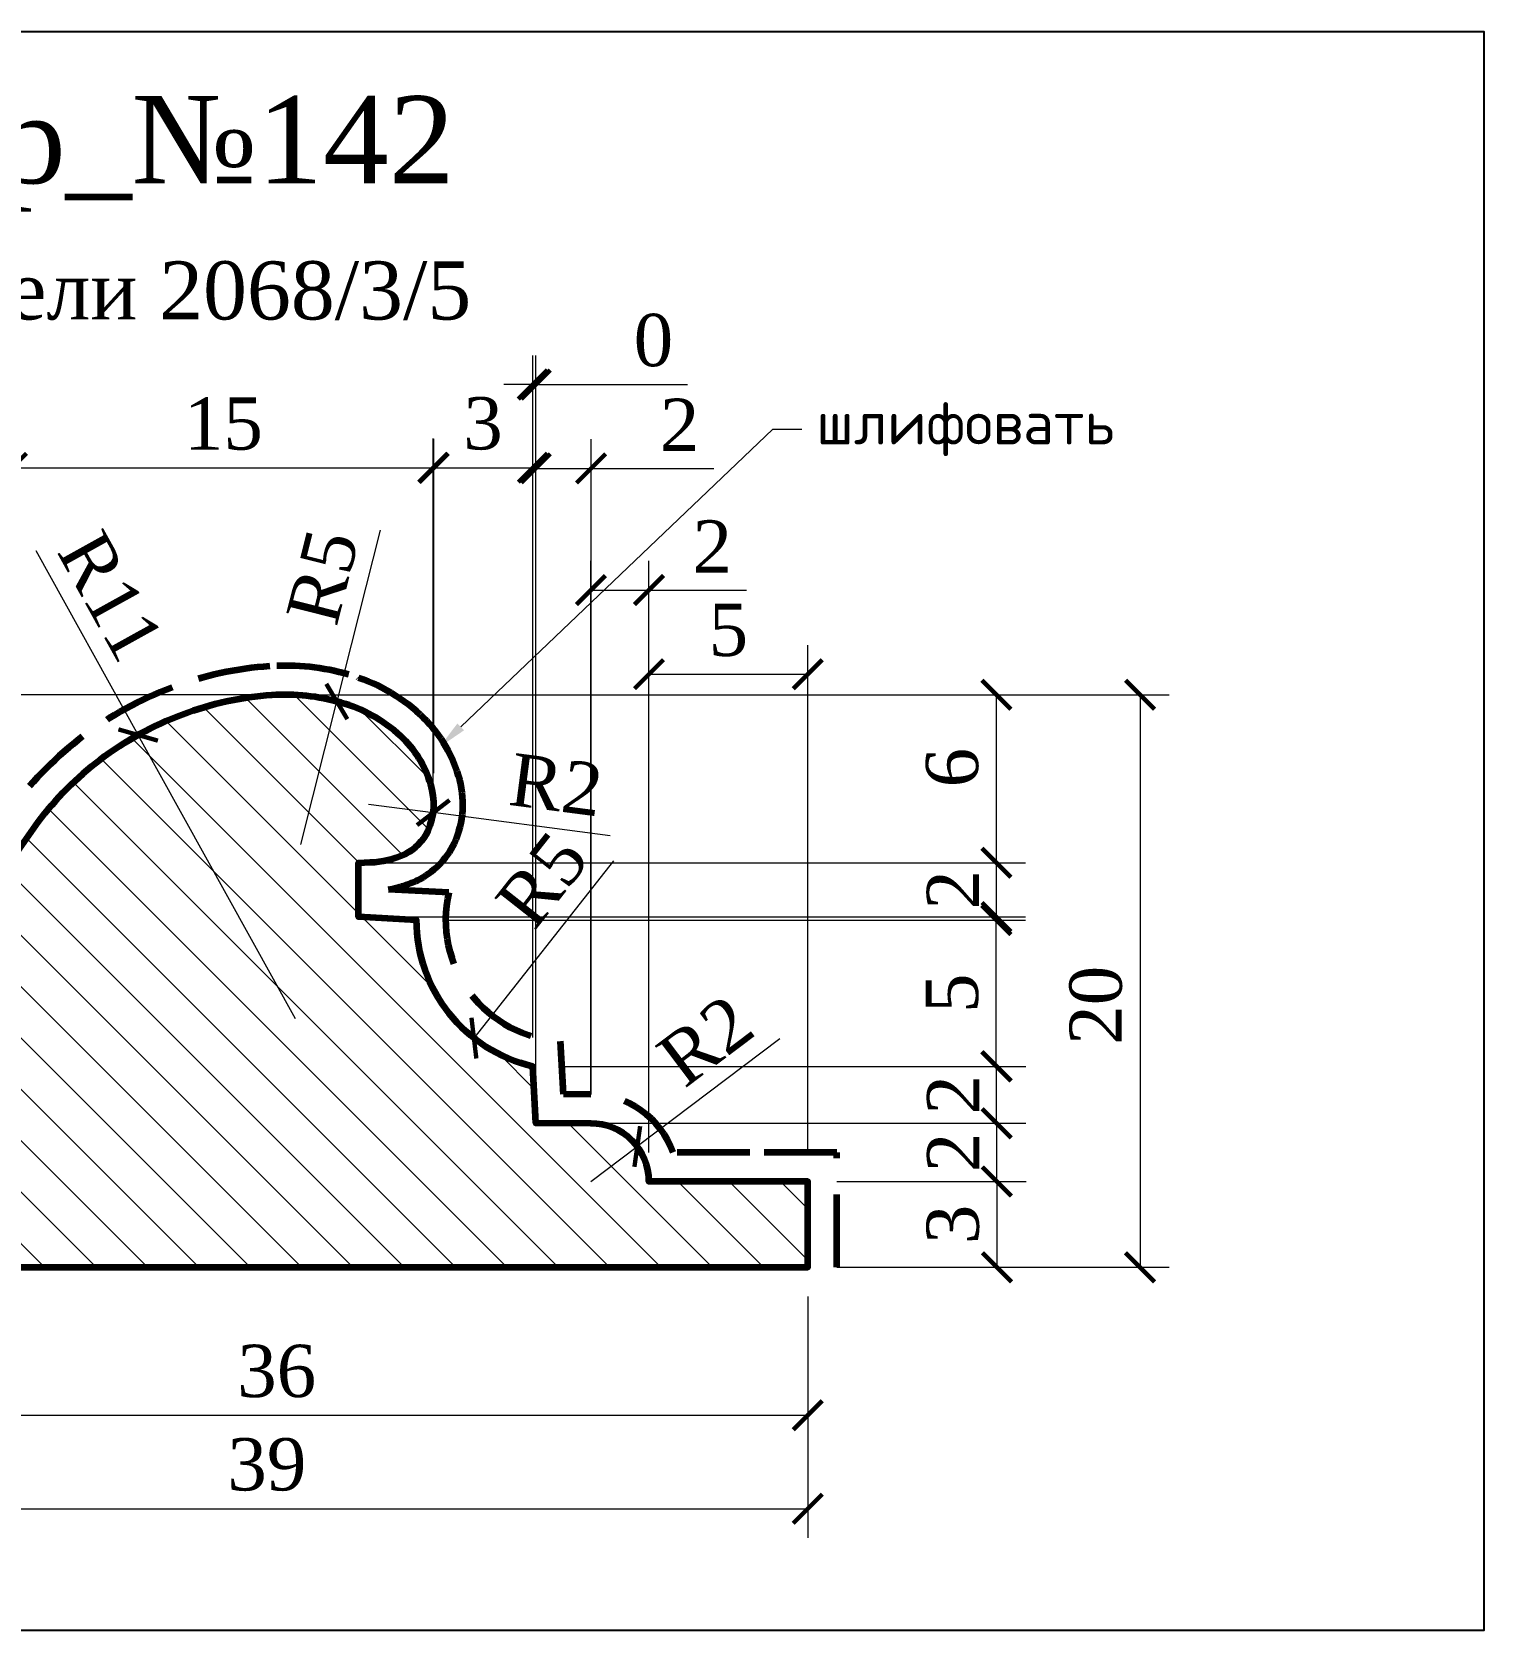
# Model space of a CAD drawing. Header units: millimetres. Extents: x 304768.8 to 304851.3, y -91181.2 to -91126.2.
# Drawn here: x 304801.3 to 304851.3, y -91181.2 to -91126.2 of the extents above; entities that cross this region are included whole.
import ezdxf
from ezdxf import colors
from ezdxf.entities.mleader import LeaderData, LeaderLine
from ezdxf.math import Vec2, Vec3

# ---------------------------------------------------------------- set-up
doc = ezdxf.new("R2010")
doc.units = ezdxf.units.MM
doc.header["$MEASUREMENT"] = 0
doc.linetypes.add('HIDDEN', pattern=[0.375, 0.25, -0.125])
doc.layers.add('Outside panel', color=7, linetype='Continuous', lineweight=18, true_color=0x7f5e57)
doc.layers.add('линия 50', color=1, linetype='Continuous', lineweight=211)
doc.layers.add('служебный слой РАЗМЕРЫ', color=7, linetype='Continuous', lineweight=9)
doc.layers.add('размеры в модели', color=7, linetype='Continuous')
doc.styles.add('ELECT', font='times.ttf')
doc.styles.get("Standard").update_dxf_attribs({"font": 'times.ttf'})
doc.styles.add('ЕСКД профили текст', font='isocpeur.ttf')
doc.dimstyles.new('M_1', dxfattribs={"dimtxt": 1.8, "dimasz": 1, "dimexe": 1, "dimexo": 1, "dimgap": 0.6, "dimtad": 1, "dimdec": 0, "dimdsep": 46, "dimtxsty": 'Standard', "dimblk": 'ARCHTICK', "dimcen": -5, "dimclrd": 7, "dimclre": 7, "dimclrt": 7, "dimadec": 0, "dimazin": 0, "dimtfac": 1, "dimtdec": 0, "dimtmove": 0, "dimatfit": 3, "dimfxl": 1, "dimtolj": 1, "dimtzin": 0, "dimlwd": 5, "dimlwe": 5, "dimarcsym": 0})

# ---------------------------------------------------------------- blocks, each defined once
blk = doc.blocks.new('_ArchTick')
at = {"color": 0, "linetype": 'ByBlock', "const_width": 0.15}
blk.add_lwpolyline([(-0.5, -0.5), (0.5, 0.5)], dxfattribs=at)
blk = doc.blocks.new('*D31')
at = {"layer": 'Defpoints', "color": 0, "ltscale": 1000, "transparency": 16777216}
for p in [(304828.0260752649, -91148.30922299445), (304822.5600798046, -91165.769465979), (304828.0260752649, -91165.7694672983)]:
    blk.add_point(p, dxfattribs=at)
at = {"layer": 'размеры в модели', "color": 7, "lineweight": 5, "ltscale": 1000, "transparency": 16777216}
for p, q in [((304822.5600798046, -91164.769465979), (304822.5600798046, -91147.30922299445)), ((304828.0260752649, -91164.7694672983), (304828.0260752649, -91147.30922299445)), ((304822.5600798046, -91148.30922299445), (304828.0260752649, -91148.30922299445))]:
    blk.add_line(p, q, dxfattribs=at)
at = {"layer": 'размеры в модели', "color": 7, "lineweight": 5, "ltscale": 1000, "transparency": 16777216, "rotation": 180}
blk.add_blockref('_ArchTick', (304822.5600798046, -91148.30922299445), dxfattribs=at)
at = {"layer": 'размеры в модели', "color": 7, "lineweight": 5, "ltscale": 1000, "transparency": 16777216}
blk.add_blockref('_ArchTick', (304828.0260752649, -91148.30922299445), dxfattribs=at)
at = {"layer": 'размеры в модели', "color": 7, "ltscale": 1000, "transparency": 16777216, "insert": (304825.2930775347, -91146.79364981492), "char_height": 1.8, "attachment_point": 5}
blk.add_mtext('\\A1;5', dxfattribs=at)
blk = doc.blocks.new('*D30')
at = {"layer": 'Defpoints', "color": 0, "ltscale": 1000, "transparency": 16777216}
for p in [(304822.5600798046, -91145.41283923702), (304820.5600798046, -91163.769465979), (304822.5600798046, -91165.769465979)]:
    blk.add_point(p, dxfattribs=at)
at = {"layer": 'размеры в модели', "color": 7, "lineweight": 5, "ltscale": 1000, "transparency": 16777216}
for p, q in [((304820.5600798046, -91162.769465979), (304820.5600798046, -91144.41283923702)), ((304822.5600798046, -91164.769465979), (304822.5600798046, -91144.41283923702)), ((304820.5600798046, -91145.41283923702), (304822.5600798046, -91145.41283923702)), ((304822.5600798046, -91145.41283923702), (304825.9215794441, -91145.41283923702))]:
    blk.add_line(p, q, dxfattribs=at)
at = {"layer": 'размеры в модели', "color": 7, "lineweight": 5, "ltscale": 1000, "transparency": 16777216, "rotation": 180}
blk.add_blockref('_ArchTick', (304820.5600798046, -91145.41283923702), dxfattribs=at)
at = {"layer": 'размеры в модели', "color": 7, "lineweight": 5, "ltscale": 1000, "transparency": 16777216}
blk.add_blockref('_ArchTick', (304822.5600798046, -91145.41283923702), dxfattribs=at)
at = {"layer": 'размеры в модели', "color": 7, "ltscale": 1000, "transparency": 16777216, "insert": (304824.7408296243, -91143.91283923702), "char_height": 1.8, "attachment_point": 5}
blk.add_mtext('\\A1;2', dxfattribs=at)
blk = doc.blocks.new('*D29')
at = {"layer": 'Defpoints', "color": 0, "ltscale": 1000, "transparency": 16777216}
for p in [(304820.5657360963, -91141.22526724116), (304818.662627406, -91163.76409168693), (304820.5657360963, -91163.76947397743)]:
    blk.add_point(p, dxfattribs=at)
at = {"layer": 'размеры в модели', "color": 7, "lineweight": 5, "ltscale": 1000, "transparency": 16777216}
for p, q in [((304818.662627406, -91162.76409168693), (304818.662627406, -91140.22526724116)), ((304820.5657360963, -91162.76947397743), (304820.5657360963, -91140.22526724116)), ((304818.662627406, -91141.22526724116), (304820.5657360963, -91141.22526724116)), ((304820.5657360963, -91141.22526724116), (304824.7947916118, -91141.22526724116))]:
    blk.add_line(p, q, dxfattribs=at)
at = {"layer": 'размеры в модели', "color": 7, "lineweight": 5, "ltscale": 1000, "transparency": 16777216, "rotation": 180}
blk.add_blockref('_ArchTick', (304818.662627406, -91141.22526724116), dxfattribs=at)
at = {"layer": 'размеры в модели', "color": 7, "lineweight": 5, "ltscale": 1000, "transparency": 16777216}
blk.add_blockref('_ArchTick', (304820.5657360963, -91141.22526724116), dxfattribs=at)
at = {"layer": 'размеры в модели', "color": 7, "ltscale": 1000, "transparency": 16777216, "insert": (304823.6140417921, -91139.72526724116), "char_height": 1.8, "attachment_point": 5}
blk.add_mtext('\\A1;2', dxfattribs=at)
blk = doc.blocks.new('*D28')
at = {"layer": 'Defpoints', "color": 0, "ltscale": 1000, "transparency": 16777216}
for p in [(304818.662627406, -91138.33876907083), (304818.5600798046, -91161.80736688769), (304818.662627406, -91163.76409168693)]:
    blk.add_point(p, dxfattribs=at)
at = {"layer": 'размеры в модели', "color": 7, "lineweight": 5, "ltscale": 1000, "transparency": 16777216}
for p, q in [((304818.5600798046, -91160.80736688769), (304818.5600798046, -91137.33876907083)), ((304818.662627406, -91162.76409168693), (304818.662627406, -91137.33876907083)), ((304818.5600798046, -91138.33876907083), (304817.5600798046, -91138.33876907083)), ((304818.5600798046, -91138.33876907083), (304818.662627406, -91138.33876907083)), ((304818.662627406, -91138.33876907083), (304823.8825985667, -91138.33876907083))]:
    blk.add_line(p, q, dxfattribs=at)
blk.add_blockref('_ArchTick', (304818.5600798046, -91138.33876907083), dxfattribs=at)
at = {"layer": 'размеры в модели', "color": 7, "lineweight": 5, "ltscale": 1000, "transparency": 16777216, "rotation": 180}
blk.add_blockref('_ArchTick', (304818.662627406, -91138.33876907083), dxfattribs=at)
at = {"layer": 'размеры в модели', "color": 7, "ltscale": 1000, "transparency": 16777216, "insert": (304822.7135286316, -91136.82319589131), "char_height": 1.8, "attachment_point": 5}
blk.add_mtext('\\A1;0', dxfattribs=at)
blk = doc.blocks.new('*D27')
at = {"layer": 'Defpoints', "color": 0, "ltscale": 1000, "transparency": 16777216}
for p in [(304818.5600798046, -91141.201485876), (304815.1347097937, -91153.07385133176), (304818.5600798046, -91161.80736688769)]:
    blk.add_point(p, dxfattribs=at)
at = {"layer": 'размеры в модели', "color": 7, "lineweight": 5, "ltscale": 1000, "transparency": 16777216}
for p, q in [((304815.1347097937, -91152.07385133176), (304815.1347097937, -91140.201485876)), ((304818.5600798046, -91160.80736688769), (304818.5600798046, -91140.201485876)), ((304815.1347097937, -91141.201485876), (304818.5600798046, -91141.201485876))]:
    blk.add_line(p, q, dxfattribs=at)
at = {"layer": 'размеры в модели', "color": 7, "lineweight": 5, "ltscale": 1000, "transparency": 16777216, "rotation": 180}
blk.add_blockref('_ArchTick', (304815.1347097937, -91141.201485876), dxfattribs=at)
at = {"layer": 'размеры в модели', "color": 7, "lineweight": 5, "ltscale": 1000, "transparency": 16777216}
blk.add_blockref('_ArchTick', (304818.5600798046, -91141.201485876), dxfattribs=at)
at = {"layer": 'размеры в модели', "color": 7, "ltscale": 1000, "transparency": 16777216, "insert": (304816.8473947991, -91139.68591269647), "char_height": 1.8, "attachment_point": 5}
blk.add_mtext('\\A1;3', dxfattribs=at)
blk = doc.blocks.new('*D26')
at = {"layer": 'Defpoints', "color": 0, "ltscale": 1000, "transparency": 16777216}
for p in [(304822.1566289124, -91164.5648785197), (304820.560079805, -91165.76946597894)]:
    blk.add_point(p, dxfattribs=at)
at = {"layer": 'размеры в модели', "color": 7, "lineweight": 5, "ltscale": 1000, "transparency": 16777216}
for p in [(304827.0627656148, -91160.86322554982), (304820.560079805, -91165.76946597894)]:
    blk.add_line(p, (304822.1566289124, -91164.5648785197), dxfattribs=at)
at = {"layer": 'размеры в модели', "color": 7, "lineweight": 5, "ltscale": 1000, "transparency": 16777216, "rotation": 217.0343511674359}
blk.add_blockref('_ArchTick', (304822.1566289124, -91164.5648785197), dxfattribs=at)
at = {"layer": 'размеры в модели', "color": 7, "ltscale": 1000, "transparency": 16777216, "insert": (304824.5045312229, -91160.91434647443), "char_height": 1.8, "attachment_point": 5, "rotation": 37.034351167435915}
blk.add_mtext('\\A1;R2', dxfattribs=at)
blk = doc.blocks.new('*D25')
at = {"layer": 'Defpoints', "color": 0, "ltscale": 1000, "transparency": 16777216}
for p in [(304819.7326355005, -91156.76946597906), (304816.5333702987, -91160.83395052135)]:
    blk.add_point(p, dxfattribs=at)
at = {"layer": 'размеры в модели', "color": 7, "lineweight": 5, "ltscale": 1000, "transparency": 16777216}
blk.add_line((304821.3396250313, -91154.72787714683), (304816.5333702987, -91160.83395052135), dxfattribs=at)
at = {"layer": 'размеры в модели', "color": 7, "lineweight": 5, "ltscale": 1000, "transparency": 16777216, "rotation": 231.7927640476523}
blk.add_blockref('_ArchTick', (304816.5333702987, -91160.83395052135), dxfattribs=at)
at = {"layer": 'размеры в модели', "color": 7, "ltscale": 1000, "transparency": 16777216, "insert": (304818.8866431252, -91155.3938801892), "char_height": 1.8, "attachment_point": 5, "rotation": 51.79276404765231}
blk.add_mtext('\\A1;R5', dxfattribs=at)
blk = doc.blocks.new('*D24')
at = {"layer": 'Defpoints', "color": 0, "ltscale": 1000, "transparency": 16777216}
for p in [(304812.9002225767, -91152.78232587941), (304815.1347097936, -91153.07385133166)]:
    blk.add_point(p, dxfattribs=at)
at = {"layer": 'размеры в модели', "color": 7, "lineweight": 5, "ltscale": 1000, "transparency": 16777216}
for p in [(304812.9002225767, -91152.78232587941), (304821.2289883009, -91153.86894977062)]:
    blk.add_line(p, (304815.1347097936, -91153.07385133166), dxfattribs=at)
at = {"layer": 'размеры в модели', "color": 7, "lineweight": 5, "ltscale": 1000, "transparency": 16777216, "rotation": 172.5668120778228}
blk.add_blockref('_ArchTick', (304815.1347097936, -91153.07385133166), dxfattribs=at)
at = {"layer": 'размеры в модели', "color": 7, "ltscale": 1000, "transparency": 16777216, "insert": (304819.3675004235, -91152.11337595123), "char_height": 1.8, "attachment_point": 5, "rotation": 352.56681207782276}
blk.add_mtext('\\A1;R2', dxfattribs=at)
blk = doc.blocks.new('*D23')
at = {"layer": 'Defpoints', "color": 0, "ltscale": 1000, "transparency": 16777216}
for p in [(304811.8144935737, -91149.24932982764), (304810.5741285634, -91154.16783341627)]:
    blk.add_point(p, dxfattribs=at)
at = {"layer": 'размеры в модели', "color": 7, "lineweight": 5, "ltscale": 1000, "transparency": 16777216}
for p in [(304813.3014758849, -91143.35289791154), (304810.5741285634, -91154.16783341627)]:
    blk.add_line(p, (304811.8144935737, -91149.24932982764), dxfattribs=at)
blk.add_arc((304810.5741285634, -91154.16783341627), 5.072492770821555, 74.2401447359042, 87.1414648684091, dxfattribs=at)
at = {"layer": 'размеры в модели', "color": 7, "lineweight": 5, "ltscale": 1000, "transparency": 16777216, "rotation": 255.8460757763508}
blk.add_blockref('_ArchTick', (304811.8144935737, -91149.24932982764), dxfattribs=at)
at = {"layer": 'размеры в модели', "color": 7, "ltscale": 1000, "transparency": 16777216, "insert": (304811.3329485601, -91144.96087193367), "char_height": 1.8, "attachment_point": 5, "rotation": 75.84607577635079}
blk.add_mtext('\\A1;R5', dxfattribs=at)
blk = doc.blocks.new('*D22')
at = {"layer": 'Defpoints', "color": 0, "ltscale": 1000, "transparency": 16777216}
for p in [(304804.9766086945, -91150.40281490999), (304810.3960136058, -91160.1687827346)]:
    blk.add_point(p, dxfattribs=at)
at = {"layer": 'размеры в модели', "color": 7, "lineweight": 5, "ltscale": 1000, "transparency": 16777216}
for p in [(304801.4535448087, -91144.0541236575), (304810.3960136058, -91160.1687827346)]:
    blk.add_line(p, (304804.9766086945, -91150.40281490999), dxfattribs=at)
at = {"layer": 'размеры в модели', "color": 7, "lineweight": 5, "ltscale": 1000, "transparency": 16777216, "rotation": 299.0271024413106}
blk.add_blockref('_ArchTick', (304804.9766086945, -91150.40281490999), dxfattribs=at)
at = {"layer": 'размеры в модели', "color": 7, "ltscale": 1000, "transparency": 16777216, "insert": (304804.041438889, -91145.62624407555), "char_height": 1.8, "attachment_point": 5, "rotation": 299.0271024413106}
blk.add_mtext('\\A1;R11', dxfattribs=at)
blk = doc.blocks.new('*D18')
at = {"layer": 'Defpoints', "color": 0, "ltscale": 1000, "transparency": 16777216}
for p in [(304810.0470895895, -91149.0165331857), (304828.0260752649, -91168.72149265243), (304839.4618902792, -91168.72149265243)]:
    blk.add_point(p, dxfattribs=at)
at = {"layer": 'размеры в модели', "color": 7, "lineweight": 5, "ltscale": 1000, "transparency": 16777216}
for p, q in [((304811.0470895895, -91149.0165331857), (304840.4618902792, -91149.0165331857)), ((304839.4618902792, -91149.0165331857), (304839.4618902792, -91168.72149265243)), ((304829.0260752649, -91168.72149265243), (304840.4618902792, -91168.72149265243))]:
    blk.add_line(p, q, dxfattribs=at)
for p, rotation in [((304839.4618902792, -91149.0165331857), 90), ((304839.4618902792, -91168.72149265243), 270)]:
    blk.add_blockref('_ArchTick', p, dxfattribs=dict(at, rotation=rotation))
at = {"layer": 'размеры в модели', "color": 7, "ltscale": 1000, "transparency": 16777216, "insert": (304837.9463170997, -91159.70352787006), "char_height": 1.8, "attachment_point": 5, "rotation": 90}
blk.add_mtext('\\A1;20', dxfattribs=at)
blk = doc.blocks.new('*D17')
at = {"layer": 'Defpoints', "color": 0, "ltscale": 1000, "transparency": 16777216}
for p in [(304784.0266420912, -91149.0165331857), (304810.0470895895, -91149.0165331857), (304788.7339504719, -91164.00954428475)]:
    blk.add_point(p, dxfattribs=at)
at = {"layer": 'размеры в модели', "color": 7, "lineweight": 5, "ltscale": 1000, "transparency": 16777216}
for p, q in [((304809.0470895895, -91149.0165331857), (304783.0266420912, -91149.0165331857)), ((304784.0266420912, -91164.00954428475), (304784.0266420912, -91149.0165331857)), ((304787.7339504719, -91164.00954428475), (304783.0266420912, -91164.00954428475))]:
    blk.add_line(p, q, dxfattribs=at)
for p, rotation in [((304784.0266420912, -91149.0165331857), 90), ((304784.0266420912, -91164.00954428475), 270)]:
    blk.add_blockref('_ArchTick', p, dxfattribs=dict(at, rotation=rotation))
at = {"layer": 'размеры в модели', "color": 7, "ltscale": 1000, "transparency": 16777216, "insert": (304782.5110689116, -91156.88478327543), "char_height": 1.8, "attachment_point": 5, "rotation": 90}
blk.add_mtext('\\A1;15', dxfattribs=at)
blk = doc.blocks.new('*D13')
at = {"layer": 'Defpoints', "color": 0, "ltscale": 1000, "transparency": 16777216}
for p in [(304815.1525738782, -91141.20801409388), (304815.1525738782, -91152.712800148), (304800.6364235838, -91154.66064941249)]:
    blk.add_point(p, dxfattribs=at)
at = {"layer": 'размеры в модели', "color": 7, "lineweight": 5, "ltscale": 1000, "transparency": 16777216}
for p, q in [((304800.6364235838, -91153.66064941249), (304800.6364235838, -91140.20801409388)), ((304815.1525738782, -91151.712800148), (304815.1525738782, -91140.20801409388)), ((304800.6364235838, -91141.20801409388), (304815.1525738782, -91141.20801409388))]:
    blk.add_line(p, q, dxfattribs=at)
at = {"layer": 'размеры в модели', "color": 7, "lineweight": 5, "ltscale": 1000, "transparency": 16777216, "rotation": 180}
blk.add_blockref('_ArchTick', (304800.6364235838, -91141.20801409388), dxfattribs=at)
at = {"layer": 'размеры в модели', "color": 7, "lineweight": 5, "ltscale": 1000, "transparency": 16777216}
blk.add_blockref('_ArchTick', (304815.1525738782, -91141.20801409388), dxfattribs=at)
at = {"layer": 'размеры в модели', "color": 7, "ltscale": 1000, "transparency": 16777216, "insert": (304807.9116784804, -91139.69244091435), "char_height": 1.8, "attachment_point": 5}
blk.add_mtext('\\A1;15', dxfattribs=at)
blk = doc.blocks.new('*D10')
at = {"layer": 'Defpoints', "color": 0, "ltscale": 1000, "transparency": 16777216}
for p in [(304810.0470895895, -91149.0165331857), (304834.5165140263, -91149.0165331857), (304812.5600798046, -91154.80007990882)]:
    blk.add_point(p, dxfattribs=at)
at = {"layer": 'размеры в модели', "color": 7, "lineweight": 5, "ltscale": 1000, "transparency": 16777216}
for p, q in [((304811.0470895895, -91149.0165331857), (304835.5165140263, -91149.0165331857)), ((304834.5165140263, -91154.80007990882), (304834.5165140263, -91149.0165331857)), ((304813.5600798046, -91154.80007990882), (304835.5165140263, -91154.80007990882))]:
    blk.add_line(p, q, dxfattribs=at)
for p, rotation in [((304834.5165140263, -91149.0165331857), 90), ((304834.5165140263, -91154.80007990882), 270)]:
    blk.add_blockref('_ArchTick', p, dxfattribs=dict(at, rotation=rotation))
at = {"layer": 'размеры в модели', "color": 7, "ltscale": 1000, "transparency": 16777216, "insert": (304833.0009408467, -91151.52502312721), "char_height": 1.8, "attachment_point": 5, "rotation": 90}
blk.add_mtext('\\A1;6', dxfattribs=at)
blk = doc.blocks.new('*D9')
at = {"layer": 'Defpoints', "color": 0, "ltscale": 1000, "transparency": 16777216}
for p in [(304812.5600798046, -91154.80007990882), (304834.5187161716, -91154.80007990882), (304812.5600798046, -91156.66465042043)]:
    blk.add_point(p, dxfattribs=at)
at = {"layer": 'размеры в модели', "color": 7, "lineweight": 5, "ltscale": 1000, "transparency": 16777216}
for p, q in [((304813.5600798046, -91154.80007990882), (304835.5187161716, -91154.80007990882)), ((304834.5187161716, -91156.66465042043), (304834.5187161716, -91154.80007990882)), ((304813.5600798046, -91156.66465042043), (304835.5187161716, -91156.66465042043))]:
    blk.add_line(p, q, dxfattribs=at)
for p, rotation in [((304834.5187161716, -91154.80007990882), 90), ((304834.5187161716, -91156.66465042043), 270)]:
    blk.add_blockref('_ArchTick', p, dxfattribs=dict(at, rotation=rotation))
at = {"layer": 'размеры в модели', "color": 7, "ltscale": 1000, "transparency": 16777216, "insert": (304833.0187161716, -91155.73236516457), "char_height": 1.8, "attachment_point": 5, "rotation": 90}
blk.add_mtext('\\A1;2', dxfattribs=at)
blk = doc.blocks.new('*D8')
at = {"layer": 'Defpoints', "color": 0, "ltscale": 1000, "transparency": 16777216}
for p in [(304814.5600798046, -91156.76946597898), (304834.5149541732, -91156.76946597898), (304818.5600798046, -91161.80736688769)]:
    blk.add_point(p, dxfattribs=at)
at = {"layer": 'размеры в модели', "color": 7, "lineweight": 5, "ltscale": 1000, "transparency": 16777216}
for p, q in [((304815.5600798046, -91156.76946597898), (304835.5149541732, -91156.76946597898)), ((304834.5149541732, -91161.80736688769), (304834.5149541732, -91156.76946597898)), ((304819.5600798046, -91161.80736688769), (304835.5149541732, -91161.80736688769))]:
    blk.add_line(p, q, dxfattribs=at)
for p, rotation in [((304834.5149541732, -91156.76946597898), 90), ((304834.5149541732, -91161.80736688769), 270)]:
    blk.add_blockref('_ArchTick', p, dxfattribs=dict(at, rotation=rotation))
at = {"layer": 'размеры в модели', "color": 7, "ltscale": 1000, "transparency": 16777216, "insert": (304832.9993809937, -91159.28841643344), "char_height": 1.8, "attachment_point": 5, "rotation": 90}
blk.add_mtext('\\A1;5', dxfattribs=at)
blk = doc.blocks.new('*D7')
at = {"layer": 'Defpoints', "color": 0, "ltscale": 1000, "transparency": 16777216}
for p in [(304818.5600798046, -91161.80736688769), (304834.5266989487, -91161.80736688769), (304818.662627406, -91163.76409168693)]:
    blk.add_point(p, dxfattribs=at)
at = {"layer": 'размеры в модели', "color": 7, "lineweight": 5, "ltscale": 1000, "transparency": 16777216}
for p, q in [((304819.5600798046, -91161.80736688769), (304835.5266989487, -91161.80736688769)), ((304834.5266989487, -91163.76409168693), (304834.5266989487, -91161.80736688769)), ((304819.662627406, -91163.76409168693), (304835.5266989487, -91163.76409168693))]:
    blk.add_line(p, q, dxfattribs=at)
for p, rotation in [((304834.5266989487, -91161.80736688769), 90), ((304834.5266989487, -91163.76409168693), 270)]:
    blk.add_blockref('_ArchTick', p, dxfattribs=dict(at, rotation=rotation))
at = {"layer": 'размеры в модели', "color": 7, "ltscale": 1000, "transparency": 16777216, "insert": (304833.0266989487, -91162.78572928725), "char_height": 1.8, "attachment_point": 5, "rotation": 90}
blk.add_mtext('\\A1;2', dxfattribs=at)
blk = doc.blocks.new('*D6')
at = {"layer": 'Defpoints', "color": 0, "ltscale": 1000, "transparency": 16777216}
for p in [(304818.662627406, -91163.76409168693), (304834.5286258259, -91163.76409168693), (304828.0260752649, -91165.7694672983)]:
    blk.add_point(p, dxfattribs=at)
at = {"layer": 'размеры в модели', "color": 7, "lineweight": 5, "ltscale": 1000, "transparency": 16777216}
for p, q in [((304819.662627406, -91163.76409168693), (304835.5286258259, -91163.76409168693)), ((304834.5286258259, -91165.7694672983), (304834.5286258259, -91163.76409168693)), ((304829.0260752649, -91165.7694672983), (304835.5286258259, -91165.7694672983))]:
    blk.add_line(p, q, dxfattribs=at)
for p, rotation in [((304834.5286258259, -91163.76409168693), 90), ((304834.5286258259, -91165.7694672983), 270)]:
    blk.add_blockref('_ArchTick', p, dxfattribs=dict(at, rotation=rotation))
at = {"layer": 'размеры в модели', "color": 7, "ltscale": 1000, "transparency": 16777216, "insert": (304833.0286258259, -91164.76677949257), "char_height": 1.8, "attachment_point": 5, "rotation": 90}
blk.add_mtext('\\A1;2', dxfattribs=at)
blk = doc.blocks.new('*D5')
at = {"layer": 'Defpoints', "color": 0, "ltscale": 1000, "transparency": 16777216}
for p in [(304828.0260752649, -91165.7694672983), (304834.5392695286, -91165.7694672983), (304828.0260752649, -91168.72149265243)]:
    blk.add_point(p, dxfattribs=at)
at = {"layer": 'размеры в модели', "color": 7, "lineweight": 5, "ltscale": 1000, "transparency": 16777216}
for p, q in [((304829.0260752649, -91165.7694672983), (304835.5392695286, -91165.7694672983)), ((304834.5392695286, -91168.72149265243), (304834.5392695286, -91165.7694672983)), ((304829.0260752649, -91168.72149265243), (304835.5392695286, -91168.72149265243))]:
    blk.add_line(p, q, dxfattribs=at)
for p, rotation in [((304834.5392695286, -91165.7694672983), 90), ((304834.5392695286, -91168.72149265243), 270)]:
    blk.add_blockref('_ArchTick', p, dxfattribs=dict(at, rotation=rotation))
at = {"layer": 'размеры в модели', "color": 7, "ltscale": 1000, "transparency": 16777216, "insert": (304833.0236963491, -91167.24547997546), "char_height": 1.8, "attachment_point": 5, "rotation": 90}
blk.add_mtext('\\A1;3', dxfattribs=at)
blk = doc.blocks.new('*D4')
at = {"layer": 'Defpoints', "color": 0, "ltscale": 1000, "transparency": 16777216}
for p in [(304791.6998341896, -91168.72149265243), (304828.0260752649, -91168.72149265243), (304828.0260752649, -91173.81469051112)]:
    blk.add_point(p, dxfattribs=at)
at = {"layer": 'размеры в модели', "color": 7, "lineweight": 5, "ltscale": 1000, "transparency": 16777216}
for p, q in [((304791.6998341896, -91169.72149265243), (304791.6998341896, -91174.81469051112)), ((304828.0260752649, -91169.72149265243), (304828.0260752649, -91174.81469051112)), ((304791.6998341896, -91173.81469051112), (304828.0260752649, -91173.81469051112))]:
    blk.add_line(p, q, dxfattribs=at)
at = {"layer": 'размеры в модели', "color": 7, "lineweight": 5, "ltscale": 1000, "transparency": 16777216, "rotation": 180}
blk.add_blockref('_ArchTick', (304791.6998341896, -91173.81469051112), dxfattribs=at)
at = {"layer": 'размеры в модели', "color": 7, "lineweight": 5, "ltscale": 1000, "transparency": 16777216}
blk.add_blockref('_ArchTick', (304828.0260752649, -91173.81469051112), dxfattribs=at)
at = {"layer": 'размеры в модели', "color": 7, "ltscale": 1000, "transparency": 16777216, "insert": (304809.7459568781, -91172.2991173316), "char_height": 1.8, "attachment_point": 5}
blk.add_mtext('\\A1;36', dxfattribs=at)
blk = doc.blocks.new('*D2')
at = {"layer": 'Defpoints', "color": 0, "ltscale": 1000, "transparency": 16777216}
for p in [(304788.6998341896, -91166.72377393392), (304828.0260752649, -91168.72149265243), (304828.0260752649, -91177.03179628748)]:
    blk.add_point(p, dxfattribs=at)
at = {"layer": 'размеры в модели', "color": 7, "lineweight": 5, "ltscale": 1000, "transparency": 16777216}
for p, q in [((304788.6998341896, -91167.72377393392), (304788.6998341896, -91178.03179628748)), ((304828.0260752649, -91169.72149265243), (304828.0260752649, -91178.03179628748)), ((304788.6998341896, -91177.03179628748), (304828.0260752649, -91177.03179628748))]:
    blk.add_line(p, q, dxfattribs=at)
at = {"layer": 'размеры в модели', "color": 7, "lineweight": 5, "ltscale": 1000, "transparency": 16777216, "rotation": 180}
blk.add_blockref('_ArchTick', (304788.6998341896, -91177.03179628748), dxfattribs=at)
at = {"layer": 'размеры в модели', "color": 7, "lineweight": 5, "ltscale": 1000, "transparency": 16777216}
blk.add_blockref('_ArchTick', (304828.0260752649, -91177.03179628748), dxfattribs=at)
at = {"layer": 'размеры в модели', "color": 7, "ltscale": 1000, "transparency": 16777216, "insert": (304809.4068621748, -91175.51362757804), "char_height": 1.8, "attachment_point": 5}
blk.add_mtext('\\A1;39', dxfattribs=at)

msp = doc.modelspace()

# ---------------------------------------------------------------- hatches: boundary and pattern name
at = {"layer": 'Outside panel', "ltscale": 1000}
h = msp.add_hatch(dxfattribs=at)
h.set_pattern_fill('ANSI31', color=256, scale=10, angle=90)
h.set_pattern_definition([(135, (-6530.570741490461, 5222.589887917304), (-0.8838834764831844, -0.8838834764831844), [])])
edge = h.paths.add_edge_path()
edge.add_line((304788.6998341896, -91166.72149265243), (304791.6998341896, -91166.72149265243))
edge.add_line((304791.6998341896, -91166.72149265243), (304791.6998341896, -91168.72149265243))
edge.add_line((304791.6998341896, -91168.72149265243), (304828.0260752649, -91168.72149265243))
edge.add_line((304828.0260752649, -91168.72149265243), (304828.0260752649, -91165.7694672983))
edge.add_line((304828.0260752649, -91165.7694672983), (304826.0260752649, -91165.7694672983))
edge.add_line((304826.0260752649, -91165.7694672983), (304822.5600798046, -91165.7694672983))
edge.add_arc((304820.5600798046, -91165.769465979), 2.000000000000435, 359.9999622046747, 450)
edge.add_line((304820.5600798046, -91163.76946597898), (304818.662627406, -91163.76409168693))
edge.add_line((304818.662627406, -91163.76409168693), (304818.5600798046, -91161.80736688769))
edge.add_arc((304819.7326355003, -91156.76946597898), 5.172555695743726, 180, 256.8978484238648, ccw=False)
edge.add_line((304814.5600798046, -91156.76946597898), (304812.5600798046, -91156.66465042043))
edge.add_line((304812.5600798046, -91156.66465042043), (304812.5600798046, -91154.80007990882))
edge.add_line((304812.5600798046, -91154.80007990882), (304812.964247135, -91154.78256386619))
edge.add_arc((304812.8621480959, -91151.69074485204), 3.093504328440409, 271.8913523185034, 294.8569269965558)
edge.add_arc((304813.3783849893, -91152.91922429224), 1.762482023068748, 296.4169839787143, 333.5830160219199)
edge.add_arc((304812.9002225773, -91152.7823258795), 2.253424107816745, 335.8753148916155, 377.6755361943919)
edge.add_arc((304811.5455424302, -91153.12903374761), 3.650319332421432, 16.40442018978499, 47.54342307908017)
edge.add_arc((304810.5741285625, -91154.1678334161), 5.072492770799634, 47.36861126912245, 74.2401447359042)
edge.add_arc((304810.0470895895, -91155.88270767819), 6.866174492486331, 73.89420145382313, 93.90230160716874)
edge.add_arc((304810.2799772295, -91159.68002684302), 10.67057087270075, 93.76226318304782, 110.7802547190714)
edge.add_arc((304810.396013606, -91160.16878273473), 11.16888880532187, 110.4472416034751, 127.0510135921313)
edge.add_arc((304810.4412781397, -91160.17647121876), 11.20234229962344, 127.2120891238459, 142.7879108778512)
edge.add_line((304801.5197065982, -91153.40166242237), (304800.6364235838, -91154.66064941249))
edge.add_line((304800.6364235838, -91154.66064941249), (304798.5600798046, -91154.76946597898))
edge.add_arc((304791.1597924297, -91152.7602852841), 7.668184941432361, 326.60166495872824, 344.81033180276506, ccw=False)
edge.add_arc((304793.0617045973, -91153.90620342495), 5.450316143145624, 304.3469546999834, 325.65304529450134, ccw=False)
edge.add_arc((304792.0126324089, -91152.33611687002), 7.338552396590011, 285.7340490627156, 304.19318299888596, ccw=False)
edge.add_line((304794.0026459742, -91159.3996993384), (304792.2891933079, -91159.88862181408))
edge.add_arc((304793.9022321806, -91165.39919258146), 5.741801510605683, 106.3156614342879, 131.7227569534226)
edge.add_arc((304792.9796791387, -91164.22315939258), 4.251099072795355, 132.9912923692002, 177.1197094084284)
edge.add_line((304788.7339504719, -91164.00954428475), (304788.6998341896, -91165.46831454395))
edge.add_line((304788.6998341896, -91165.46831454395), (304788.6998341896, -91166.72377393392))

# ---------------------------------------------------------------- linework, layer by layer
at = {"color": 6, "ltscale": 1000}
msp.add_lwpolyline([(304768.8026805313, -91181.20588248383), (304851.3026805313, -91181.20588248383), (304851.3026805313, -91126.20588248383), (304768.8026805313, -91126.20588248383)], close=True, dxfattribs=at)
at = {"layer": 'линия 50', "color": 1, "linetype": 'HIDDEN', "ltscale": 10, "true_color": 0xff0909}
msp.add_lwpolyline([(304829.0260752649, -91168.72149265243), (304829.0260752649, -91168.72149265243), (304829.0260752649, -91164.7694672983), (304826.0260752649, -91164.7694672983), (304823.3885073957, -91164.7694672983, 0.317694315928981), (304820.5616390512, -91162.7694663842), (304819.6117326461, -91162.76677589539), (304819.5158058726, -91160.93638401834, -0.4667711741757331), (304815.6681059835, -91155.8261628244), (304813.5975500055, -91155.71764958373, 0.0641851267965478), (304814.5946902218, -91155.39952840851, 0.1668214461919141), (304815.8614240236, -91154.1299365132, 0.1850855839044867), (304816.0035107153, -91151.80540666176, 0.1360385468364127), (304814.6857961328, -91149.69912462683, 0.1175993652062077), (304812.2263911776, -91148.32444427088, 0.08738906986275354), (304809.5129875652, -91148.03468651525, 0.07430309908936596), (304806.1421560697, -91148.76761828465, 0.07254371150371605), (304803.062821621, -91150.45764737022, 0.06849229482968681), (304800.7116757759, -91152.81223361804)], format="xyb", dxfattribs=at)
at = {"layer": 'линия 50', "color": 7}
msp.add_lwpolyline([(304791.6998341896, -91168.72149265243), (304828.0260752649, -91168.72149265243), (304828.0260752649, -91165.7694672983), (304826.0260752649, -91165.7694672983), (304822.5600798046, -91165.7694672983, 0.4142137555827543), (304820.5600798046, -91163.76946597898), (304818.662627406, -91163.76409168693), (304818.5600798046, -91161.80736688769, -0.3487156345910718), (304814.5600798046, -91156.76946597898), (304812.5600798046, -91156.66465042043), (304812.5600798046, -91154.80007990882), (304812.964247135, -91154.78256386619, 0.1005429756426603), (304814.1625144261, -91154.49766780024, 0.1636040961088962), (304814.9568284973, -91153.70335372906, 0.1844375479875985), (304815.0472652565, -91152.09812711935, 0.1367118262858254), (304814.0096220486, -91150.43586779237, 0.1177894439151482), (304811.9518480072, -91149.28602309186, 0.0875242777517415), (304809.5798095562, -91149.0324520967, 0.07439177361127206), (304806.4942210734, -91149.70359796913, 0.07257463996909987), (304803.6664693431, -91151.25489967744, 0.06806717365020581), (304801.5197065982, -91153.40166242237), (304800.6364235838, -91154.66064941249)], format="xyb", dxfattribs=at)

# ---------------------------------------------------------------- texts
at = {"color": 5, "ltscale": 1000, "style": 'ELECT'}
msp.add_text('Пр_№142', height=3, dxfattribs=at).set_placement((304796.9473082253, -91131.41136461499))
at = {"color": 7, "ltscale": 1000, "style": 'ELECT'}
msp.add_text('панели 2068/3/5', height=2, dxfattribs=at).set_placement((304795.9077746157, -91136.1009352936))

# ---------------------------------------------------------------- dimensions: what is measured, and where the dimension line sits
at = {"layer": 'размеры в модели', "color": 0, "ltscale": 1000}
for base, p1, p2, picture, middle in [((304818.662627406, -91138.33876907083), (304818.5600798046, -91161.80736688769), (304818.662627406, -91163.76409168693), '*D28', (304822.7135286316, -91138.33876907083)), ((304815.1525738782, -91141.20801409388), (304800.6364235838, -91154.66064941249), (304815.1525738782, -91152.712800148), '*D13', (304807.9116784804, -91141.20801409388)), ((304818.5600798046, -91141.201485876), (304815.1347097937, -91153.07385133176), (304818.5600798046, -91161.80736688769), '*D27', (304816.8473947991, -91141.201485876)), ((304820.5657360963, -91141.22526724116), (304818.662627406, -91163.76409168693), (304820.5657360963, -91163.76947397743), '*D29', (304823.6140417921, -91141.22526724116)), ((304822.5600798046, -91145.41283923702), (304820.5600798046, -91163.769465979), (304822.5600798046, -91165.769465979), '*D30', (304824.7408296243, -91145.41283923702)), ((304828.0260752649, -91148.30922299445), (304822.5600798046, -91165.769465979), (304828.0260752649, -91165.7694672983), '*D31', (304825.2930775347, -91148.30922299445)), ((304828.0260752649, -91177.03179628748), (304788.6998341896, -91166.72377393392), (304828.0260752649, -91168.72149265243), '*D2', (304809.4068621748, -91177.03179628748)), ((304828.0260752649, -91173.81469051112), (304791.6998341896, -91168.72149265243), (304828.0260752649, -91168.72149265243), '*D4', (304809.7459568781, -91173.81469051112))]:
    dim = msp.add_linear_dim(base=base, p1=p1, p2=p2, dimstyle='M_1', override={"dimtxt": 1.8}, dxfattribs=at)
    dim.commit()
    dim.dimension.update_dxf_attribs({"geometry": picture, "text_midpoint": middle, "dimtype": 128})
for center, mpoint, picture, middle in [((304810.3960136058, -91160.1687827346), (304804.9766086945, -91150.40281490999), '*D22', (304804.041438889, -91145.62624407555)), ((304810.5741285634, -91154.16783341627), (304811.8144935737, -91149.24932982764), '*D23', (304811.3329485601, -91144.96087193367)), ((304812.9002225767, -91152.78232587941), (304815.1347097936, -91153.07385133166), '*D24', (304819.3675004235, -91152.11337595123))]:
    dim = msp.add_radius_dim(center=center, mpoint=mpoint, dimstyle='M_1', override={"dimtxt": 1.8}, dxfattribs=at)
    dim.commit()
    dim.dimension.update_dxf_attribs({"geometry": picture, "text_midpoint": middle})
for base, p1, p2, picture, middle in [((304784.0266420912, -91149.0165331857), (304788.7339504719, -91164.00954428475), (304810.0470895895, -91149.0165331857), '*D17', (304784.0266420912, -91156.88478327543)), ((304839.4618902792, -91168.72149265243), (304810.0470895895, -91149.0165331857), (304828.0260752649, -91168.72149265243), '*D18', (304839.4618902792, -91159.70352787006)), ((304834.5165140263, -91149.0165331857), (304812.5600798046, -91154.80007990882), (304810.0470895895, -91149.0165331857), '*D10', (304834.5165140263, -91151.52502312721)), ((304834.5187161716, -91154.80007990882), (304812.5600798046, -91156.66465042043), (304812.5600798046, -91154.80007990882), '*D9', (304834.5187161716, -91155.73236516457)), ((304834.5149541732, -91156.76946597898), (304818.5600798046, -91161.80736688769), (304814.5600798046, -91156.76946597898), '*D8', (304834.5149541732, -91159.28841643344)), ((304834.5266989487, -91161.80736688769), (304818.662627406, -91163.76409168693), (304818.5600798046, -91161.80736688769), '*D7', (304834.5266989487, -91162.78572928725)), ((304834.5286258259, -91163.76409168693), (304828.0260752649, -91165.7694672983), (304818.662627406, -91163.76409168693), '*D6', (304834.5286258259, -91164.76677949257)), ((304834.5392695286, -91165.7694672983), (304828.0260752649, -91168.72149265243), (304828.0260752649, -91165.7694672983), '*D5', (304834.5392695286, -91167.24547997546))]:
    dim = msp.add_linear_dim(base=base, p1=p1, p2=p2, angle=90, dimstyle='M_1', override={"dimtxt": 1.8}, dxfattribs=at)
    dim.commit()
    dim.dimension.update_dxf_attribs({"geometry": picture, "text_midpoint": middle, "dimtype": 128})
dim = msp.add_radius_dim(center=(304819.7326355005, -91156.76946597906), mpoint=(304816.5333702987, -91160.83395052135), dimstyle='M_1', override={"dimtxt": 1.8}, dxfattribs=at)
dim.commit()
dim.dimension.update_dxf_attribs({"geometry": '*D25', "text_midpoint": (304820.0775483804, -91156.33127377553), "dimtype": 132})
at = {"layer": 'размеры в модели', "color": 5, "ltscale": 1000}
dim = msp.add_radius_dim(center=(304820.560079805, -91165.76946597894), mpoint=(304822.1566289124, -91164.5648785197), dimstyle='M_1', dxfattribs=at)
dim.commit()
dim.dimension.update_dxf_attribs({"geometry": '*D26', "text_midpoint": (304824.5045312229, -91160.91434647443)})

# ---------------------------------------------------------------- leaders
at = {"layer": 'служебный слой РАЗМЕРЫ'}
ml = msp.add_multileader_mtext('Standard', dxfattribs=at)
ml.set_content('\\A1;шлифовать', color=256, style='ЕСКД профили текст')
ml.set_leader_properties(color=256, linetype='ByLayer', lineweight=-1)
ml.build(insert=Vec2(0, 0))
ml.multileader.update_dxf_attribs({"dogleg_length": 1, "arrow_head_size": 1})
ctx = ml.context
ctx.base_point, ctx.char_height, ctx.arrow_head_size, ctx.landing_gap_size, ctx.plane_origin = Vec3(304827.8190088621, -91139.87707457758), 1.5, 1, 0.5, Vec3(304841.2943504723, -91113.70844228378)
notes = []
notes.append((ctx, [(1, (1, 1, 0), (304826.8190088621, -91139.87707457758), (1, 0), 1, [(0, [(304815.3554592025, -91150.81280224293)], 0, [])])]))
ctx.mtext.insert, ctx.mtext.flow_direction = Vec3(304828.3190088621, -91138.90207457758), 5
for ctx, leaders in notes:
    for number, flags, end, landing, length, lines in leaders:
        leader = LeaderData()
        leader.index, (leader.has_last_leader_line, leader.has_dogleg_vector, leader.attachment_direction) = number, flags
        leader.last_leader_point, leader.dogleg_vector, leader.dogleg_length = Vec3(end), Vec3(landing), length
        for number, points, colour, breaks in lines:
            line = LeaderLine()
            line.index, line.vertices, line.color, line.breaks = number, Vec3.list(points), colors.encode_raw_color(colour), breaks
            leader.lines.append(line)
        ctx.leaders.append(leader)

doc.saveas('drawing.dxf')
